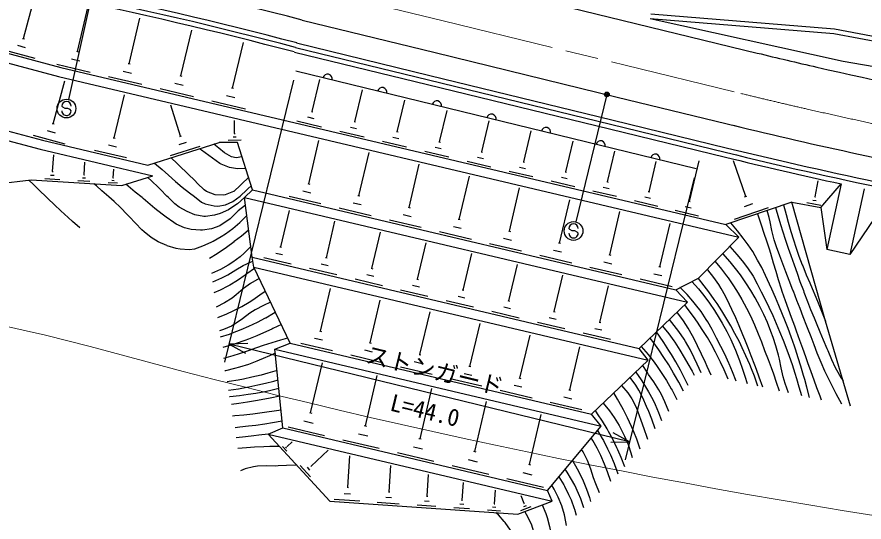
# Model space of a CAD drawing. Units: millimetres, scale not verified. Extents: x 0 to 700000, y -47500 to 447500.
# Drawn here: x 334478 to 424881, y 250692 to 304626 of the extents above; entities that cross this region are included whole.
import ezdxf
from ezdxf.enums import TextEntityAlignment as Align

# ---------------------------------------------------------------- set-up
doc = ezdxf.new("R2010")
doc.units = ezdxf.units.MM
doc.header["$LTSCALE"] = 1000
doc.header["$PDMODE"] = 32
doc.header["$PDSIZE"] = 500
doc.linetypes.add('CHAIN', pattern=[18.5, 12, -1.5, 3.5, -1.5])
doc.layers.add('作業ﾚｲﾔ1', color=7, linetype='Continuous', lineweight=25)
doc.styles.add('@ＭＳ ゴシック', font='')
doc.styles.add('ＭＳ ゴシック', font='')
doc.styles.get('@ＭＳ ゴシック').set_extended_font_data('@MS Gothic')
doc.styles.get('ＭＳ ゴシック').set_extended_font_data('MS Gothic')

msp = doc.modelspace()

# ---------------------------------------------------------------- linework, layer by layer
at = {"layer": '作業ﾚｲﾔ1'}
for p, q in [((366834, 312150), (413486, 300766)), ((342967, 309346), (339975, 295823)), ((335175, 302313), (336408, 306936)), ((340949, 300934), (342096, 305791)), ((317879, 304897), (339147, 299223)), ((402112, 304946), (421714, 303352)), ((317699, 303910), (338904, 298253)), ((346460, 299634), (347608, 304497)), ((364914, 304281), (379118, 300815)), ((402071, 304447), (421648, 302856)), ((402071, 304447), (422650, 299897)), ((351974, 298334), (353124, 303202)), ((421648, 302856), (427590, 301752)), ((421714, 303352), (427676, 302244)), ((335071, 302341), (335278, 302286)), ((333079, 301101), (336387, 300218)), ((334540, 301597), (335367, 301376)), ((357493, 297032), (358644, 301907)), ((364203, 301367), (378407, 297901)), ((364321, 301853), (378525, 298387)), ((340294, 300149), (341184, 299939)), ((340838, 300960), (341060, 300908)), ((364084, 300881), (378288, 297415)), ((379118, 300815), (398547, 296074)), ((338748, 299574), (342309, 298733)), ((346348, 299661), (346571, 299608)), ((422650, 299897), (427893, 299000)), ((339147, 299223), (410131, 282456)), ((345804, 298849), (346695, 298638)), ((351863, 298360), (352086, 298308)), ((406971, 288413), (364225, 298844)), ((378525, 298387), (397954, 293645)), ((338356, 293224), (339580, 297814)), ((338904, 298253), (411533, 281098)), ((344257, 298273), (347821, 297431)), ((351318, 297547), (352210, 297336)), ((363988, 297872), (356639, 267756)), ((365985, 294524), (366796, 297959)), ((378407, 297901), (397836, 293159)), ((316439, 297001), (337196, 291464)), ((349769, 296971), (353337, 296128)), ((357381, 297059), (357604, 297006)), ((370537, 293440), (371342, 296849)), ((378288, 297415), (397717, 292674)), ((316259, 296014), (336953, 290494)), ((344867, 291710), (345964, 296322)), ((355285, 295668), (358857, 294824)), ((356835, 296245), (357728, 296034)), ((375072, 292360), (375871, 295744)), ((397434, 296346), (394115, 282745)), ((398547, 296074), (411317, 292957)), ((339364, 294987), (339264, 295105)), ((339609, 294848), (339364, 294987)), ((339909, 294846), (339609, 294848)), ((340155, 294734), (339909, 294846)), ((340260, 294598), (340155, 294734)), ((351947, 291898), (350904, 295198)), ((365503, 293946), (366158, 293792)), ((365903, 294543), (366067, 294505)), ((379590, 291284), (380384, 294643)), ((338250, 293253), (338461, 293196)), ((357711, 292170), (357694, 293566)), ((364365, 293523), (366986, 292904)), ((370456, 293459), (370618, 293421)), ((384092, 290212), (384879, 293546)), ((397835, 293160), (410196, 290143)), ((397954, 293645), (410314, 290629)), ((337707, 292492), (338553, 292266)), ((357668, 292170), (357754, 292171)), ((368928, 292446), (371531, 291831)), ((370058, 292866), (370709, 292712)), ((374991, 292379), (375153, 292341)), ((388577, 289144), (389358, 292453)), ((397717, 292674), (410077, 289657)), ((336214, 291985), (339595, 291082)), ((337196, 291464), (348457, 288804)), ((344761, 291735), (344973, 291685)), ((348457, 288804), (356067, 291210)), ((351802, 290988), (352588, 291237)), ((351849, 291867), (352045, 291929)), ((358000, 291235), (356067, 291210)), ((357031, 291472), (358409, 291490)), ((357543, 291823), (357888, 291828)), ((359605, 286171), (358000, 291235)), ((365619, 286805), (366711, 291428)), ((373473, 291372), (376060, 290761)), ((374596, 291790), (375243, 291637)), ((379510, 291303), (379671, 291265)), ((393045, 288079), (393821, 291364)), ((336953, 290494), (348989, 287651)), ((342764, 290415), (346161, 289607)), ((344240, 290962), (345089, 290759)), ((350872, 289830), (354015, 290824)), ((378002, 290302), (380572, 289695)), ((379117, 290717), (379760, 290565)), ((384012, 290231), (384172, 290193)), ((397497, 287019), (398267, 290279)), ((338288, 288134), (338397, 289899)), ((370972, 285541), (372064, 290164)), ((383622, 289649), (384260, 289498)), ((341656, 287773), (341738, 289110)), ((376325, 284276), (377417, 288899)), ((382513, 289237), (385067, 288633)), ((388110, 288584), (388744, 288435)), ((388498, 289162), (388656, 289125)), ((401933, 285963), (402697, 289198)), ((406257, 284933), (407284, 289278)), ((412252, 285455), (410952, 289263)), ((338063, 287746), (338463, 287721)), ((338238, 288137), (338338, 288131)), ((341615, 287776), (341696, 287771)), ((344747, 287442), (344805, 288386)), ((345669, 286622), (348989, 287651)), ((381677, 283012), (382769, 287635)), ((387009, 288175), (389546, 287576)), ((392581, 287524), (393211, 287375)), ((392966, 288098), (393124, 288061)), ((326332, 286082), (336012, 287221)), ((336012, 287221), (345669, 286622)), ((337437, 287383), (339039, 287284)), ((340966, 287164), (342265, 287084)), ((341473, 287459), (341798, 287438)), ((344205, 286963), (345225, 286900)), ((344603, 287195), (344858, 287179)), ((344715, 287444), (344779, 287440)), ((365513, 286830), (365726, 286780)), ((391487, 287117), (394008, 286522)), ((397419, 287038), (397575, 287001)), ((406734, 287441), (399385, 257325)), ((419658, 285415), (419979, 287120)), ((420282, 284274), (422437, 286804)), ((422437, 286804), (420908, 279783)), ((358747, 285346), (359605, 286171)), ((359605, 286171), (404777, 275501)), ((364992, 286054), (365844, 285853)), ((387030, 281748), (388122, 286371)), ((395950, 286063), (398453, 285472)), ((397036, 286467), (397662, 286319)), ((401855, 285981), (402010, 285944)), ((424881, 286278), (423351, 279251)), ((359585, 278983), (358747, 285346)), ((358747, 285346), (406041, 274175)), ((363514, 285504), (366920, 284700)), ((370345, 284790), (371197, 284589)), ((370866, 285566), (371079, 285516)), ((392383, 280483), (393475, 285106)), ((400395, 285013), (402883, 284425)), ((401475, 285414), (402097, 285268)), ((406180, 284951), (406335, 284915)), ((417175, 284860), (410131, 282456)), ((412139, 285417), (412364, 285494)), ((417175, 284860), (420282, 284274)), ((420758, 272159), (417175, 284860)), ((418775, 284813), (420260, 284533)), ((419402, 285079), (419773, 285009)), ((419611, 285424), (419704, 285407)), ((362630, 280062), (363549, 283955)), ((368867, 284240), (372273, 283435)), ((376218, 284302), (376431, 284251)), ((404730, 283989), (407201, 283405)), ((405803, 284388), (406420, 284242)), ((411065, 283039), (414668, 284268)), ((412109, 284401), (413009, 284708)), ((420282, 284274), (420908, 279783)), ((374219, 282976), (377626, 282171)), ((375698, 283525), (376549, 283324)), ((381571, 283037), (381784, 282987)), ((397736, 279219), (398828, 283842)), ((426001, 283150), (423351, 279251)), ((367496, 278912), (368415, 282805)), ((381051, 282261), (381902, 282060)), ((403088, 277955), (404180, 282578)), ((410131, 282456), (411533, 281098)), ((372362, 277763), (373281, 281656)), ((379572, 281711), (382978, 280907)), ((386924, 281773), (387137, 281723)), ((393483, 281914), (393383, 282032)), ((393727, 281774), (393483, 281914)), ((394028, 281772), (393727, 281774)), ((394273, 281660), (394028, 281772)), ((394379, 281524), (394273, 281660)), ((377228, 276614), (378147, 280506)), ((384925, 280447), (388331, 279642)), ((386403, 280997), (387255, 280796)), ((392276, 280509), (392489, 280458)), ((407214, 276719), (411533, 281098)), ((362092, 279418), (362822, 279246)), ((362538, 280083), (362721, 280040)), ((382094, 275464), (383014, 279357)), ((391756, 279732), (392608, 279531)), ((423351, 279251), (420908, 279783)), ((359746, 277917), (359585, 278983)), ((359585, 278983), (400878, 269229)), ((360825, 278947), (363745, 278257)), ((367405, 278934), (367587, 278891)), ((390277, 279183), (393684, 278378)), ((397109, 278468), (397960, 278267)), ((397629, 279244), (397842, 279194)), ((363634, 269806), (359746, 277917)), ((359746, 277917), (401853, 267971)), ((365691, 277797), (368611, 277108)), ((366958, 278269), (367688, 278096)), ((372271, 277785), (372453, 277741)), ((386960, 274315), (387880, 278208)), ((395630, 277918), (399036, 277114)), ((402982, 277980), (403195, 277930)), ((370557, 276648), (373477, 275958)), ((371824, 277119), (372554, 276947)), ((377137, 276635), (377319, 276592)), ((391826, 273165), (392746, 277058)), ((400983, 276654), (404389, 275849)), ((402461, 277204), (403313, 277003)), ((404777, 275501), (407214, 276719)), ((376691, 275970), (377421, 275797)), ((396692, 272016), (397612, 275909)), ((366862, 271073), (367938, 275626)), ((375423, 275499), (378343, 274809)), ((382003, 275486), (382185, 275443)), ((404777, 275501), (406041, 274175)), ((372173, 269822), (373251, 274387)), ((380289, 274349), (383209, 273660)), ((381557, 274821), (382287, 274648)), ((386869, 274336), (387051, 274293)), ((400878, 269229), (406041, 274175)), ((377491, 268570), (378572, 273147)), ((385156, 273200), (388075, 272510)), ((386423, 273671), (387153, 273499)), ((391735, 273187), (391917, 273144)), ((391289, 272522), (392019, 272349)), ((423437, 263084), (420758, 272159)), ((382817, 267316), (383901, 271905)), ((390022, 272050), (392941, 271361)), ((396155, 271372), (396885, 271200)), ((396601, 272038), (396784, 271994)), ((366245, 270333), (367084, 270134)), ((366758, 271097), (366967, 271048)), ((388151, 266061), (389237, 270661)), ((394888, 270901), (397807, 270211)), ((359113, 269744), (357113, 269699)), ((399859, 259268), (357113, 269699)), ((357113, 269699), (358867, 268738)), ((362017, 269161), (363634, 269806)), ((363634, 269806), (395800, 262209)), ((364788, 269791), (368144, 268998)), ((372068, 269847), (372278, 269797)), ((362854, 260743), (362017, 269161)), ((362017, 269161), (396824, 260939)), ((370093, 268537), (373458, 267743)), ((371554, 269081), (372395, 268882)), ((377386, 268595), (377596, 268545)), ((393480, 264802), (394566, 269402)), ((401853, 267971), (400878, 269229)), ((365818, 262355), (367083, 267707)), ((376870, 267827), (377713, 267628)), ((395800, 262209), (401853, 267971)), ((375407, 267282), (378779, 266486)), ((382711, 267341), (382923, 267291)), ((371658, 260975), (372922, 266328)), ((380728, 266025), (384108, 265227)), ((382195, 266571), (383040, 266372)), ((388045, 266086), (388257, 266036)), ((377497, 259596), (378761, 264949)), ((387527, 265314), (388374, 265114)), ((386057, 264767), (389445, 263967)), ((392856, 264055), (393703, 263855)), ((393374, 264827), (393586, 264777)), ((383336, 258217), (384601, 263569)), ((391386, 263508), (394774, 262708)), ((365697, 262383), (365940, 262326)), ((389176, 256837), (390440, 262190)), ((396824, 260939), (395800, 262209)), ((365102, 261496), (366075, 261266)), ((361284, 260086), (362854, 260743)), ((362854, 260743), (391106, 254070)), ((363412, 260868), (367305, 259948)), ((371536, 261004), (371779, 260947)), ((391106, 254070), (396824, 260939)), ((367872, 252920), (361284, 260086)), ((361284, 260086), (391591, 252928)), ((369252, 259489), (373144, 258569)), ((370941, 260117), (371914, 259887)), ((377375, 259625), (377619, 259567)), ((399859, 259268), (398105, 260229)), ((362828, 258776), (363289, 258275)), ((363126, 258704), (363241, 258578)), ((363295, 258772), (363323, 258740)), ((363309, 258756), (363862, 259265)), ((376781, 258738), (377754, 258508)), ((397859, 259223), (399859, 259268)), ((365870, 256670), (367705, 258357)), ((369787, 254406), (370021, 257769)), ((375091, 258109), (378984, 257190)), ((383215, 258245), (383458, 258188)), ((382620, 257358), (383593, 257129)), ((389054, 256866), (389297, 256809)), ((364720, 256718), (365822, 255520)), ((365433, 256544), (365708, 256245)), ((365836, 256707), (365905, 256632)), ((374192, 253910), (374389, 256737)), ((380930, 256730), (384823, 255811)), ((388459, 255979), (389432, 255749)), ((378250, 253453), (378413, 255787)), ((386769, 255351), (390662, 254431)), ((369702, 254412), (369872, 254400)), ((381990, 253032), (382121, 254911)), ((385435, 252644), (385537, 254104)), ((391591, 252928), (391106, 254070)), ((368331, 253139), (371054, 252950)), ((369399, 253749), (370080, 253702)), ((373858, 253344), (374444, 253303)), ((374119, 253915), (374265, 253905)), ((378188, 253457), (378313, 253448)), ((388603, 252685), (388295, 253493)), ((367872, 252920), (387915, 251526)), ((372937, 252819), (375283, 252656)), ((377182, 252523), (379180, 252385)), ((377966, 252971), (378465, 252936)), ((381093, 252251), (382770, 252135)), ((381751, 252627), (382170, 252598)), ((381938, 253035), (382042, 253028)), ((385239, 252310), (385584, 252286)), ((385392, 252647), (385479, 252641)), ((387915, 251526), (391591, 252928)), ((388263, 251927), (389362, 252346)), ((388569, 252672), (388638, 252699)), ((388571, 252358), (388845, 252463)), ((384697, 252001), (386078, 251905))]:
    msp.add_line(p, q, dxfattribs=at)
at = {"layer": '作業ﾚｲﾔ1', "linetype": 'CHAIN', "lineweight": 13}
for p, q in [((369018, 306883), (379948, 304215)), ((379948, 304215), (399377, 299474)), ((399377, 299474), (411737, 296457))]:
    msp.add_line(p, q, dxfattribs=at)
at = {"layer": '作業ﾚｲﾔ1'}
for points in [[(358890, 288428), (357999, 288413), (357165, 288549), (356257, 288920), (356147, 288981), (355347, 289536), (354942, 289843), (354178, 290390), (353963, 290545)], [(358494, 289678), (357885, 289597), (357391, 289675), (356636, 290098), (356023, 290604), (355492, 291028)], [(359187, 287491), (358485, 286795), (358332, 286650), (357612, 285996), (357592, 285985), (356687, 285635), (356473, 285605), (355626, 285644), (354724, 286003), (354456, 286172), (353755, 286829), (353446, 287159), (352744, 287845), (352596, 287989), (351896, 288674), (351575, 288987), (350954, 289594)], [(349158, 289026), (349963, 288323), (350642, 287732), (351387, 287069), (352104, 286456), (352876, 285842), (353422, 285440), (354188, 284856), (354565, 284675), (355509, 284446), (355906, 284429), (356746, 284566), (357500, 284906), (358300, 285491), (358999, 286159), (359125, 286275), (359472, 286592)], [(358747, 285346), (358015, 284686), (357850, 284561), (357049, 284034), (356153, 283635), (355565, 283472), (354609, 283316), (354430, 283328), (353459, 283513), (352638, 283837), (351789, 284321), (351343, 284660), (350643, 285338), (350482, 285503), (349800, 286204), (349541, 286463), (348877, 287100), (348458, 287486)], [(341193, 282118), (340417, 282797), (339943, 283222), (339171, 283927), (338499, 284560), (337776, 285250), (337585, 285432), (336895, 286090), (336240, 286720), (335754, 287190)], [(350486, 280210), (349539, 280630), (348814, 281074), (348053, 281687), (347821, 281903), (347115, 282623), (346468, 283324), (346248, 283548), (345515, 284269), (344840, 284907), (344292, 285408), (343551, 286066), (342951, 286578), (342677, 286808)], [(358854, 284534), (358084, 283914), (357901, 283751), (357217, 283059), (357095, 282959), (356279, 282417), (356120, 282338), (355232, 282009), (354270, 281847), (354051, 281844), (353070, 281917), (352371, 282105), (351486, 282511), (351205, 282679), (350402, 283239), (349975, 283570), (349201, 284179), (348704, 284589), (347954, 285225), (347831, 285329), (347109, 285931), (346353, 286549), (346100, 286756)], [(422497, 263278), (421916, 264376), (421464, 265243), (421082, 266009), (420708, 266805), (420296, 267738), (419884, 268723), (419544, 269598), (419219, 270467), (418852, 271437), (418779, 271626), (418391, 272620), (418049, 273494), (417712, 274362), (417339, 275338), (417289, 275470), (416897, 276488), (416539, 277394), (416203, 278251), (415876, 279120), (415548, 280063), (415301, 280835), (415049, 281816), (414861, 282736), (414750, 283200), (414548, 283963)], [(415427, 284263), (415754, 283181), (416007, 282363), (416189, 281787), (416504, 280806), (416796, 279926), (417060, 279151), (417411, 278143), (417725, 277258), (418043, 276384), (418405, 275410), (418469, 275241), (418843, 274256), (419180, 273393), (419541, 272498), (419764, 271952), (420165, 270988), (420525, 270137), (420923, 269217), (421017, 268999), (421397, 268065), (421789, 267194), (421923, 266944), (422398, 266142), (422642, 265777)], [(416300, 284561), (416555, 283535), (416777, 282716), (417061, 281724), (417338, 280840), (417604, 280028), (417932, 279078), (418278, 278164), (418330, 278033), (418717, 277085), (419085, 276229), (419339, 275629), (419723, 274702), (420043, 273922), (420402, 273038), (420758, 272159)], [(350486, 280210), (351442, 279929), (351887, 279856), (352864, 279792), (353455, 279855), (354316, 280174), (355208, 280578), (355414, 280685), (356266, 281174), (356745, 281483), (357516, 282052), (358262, 282686), (358611, 283025), (359000, 283423)], [(413506, 283608), (413899, 282430), (414197, 281532), (414457, 280732), (414739, 279848), (414882, 279394), (415194, 278372), (415458, 277469), (415721, 276580), (416028, 275597), (416107, 275356), (416452, 274339), (416773, 273448), (417094, 272585), (417441, 271650), (417632, 271124), (417990, 270131), (418305, 269258), (418630, 268356), (418855, 267730), (419203, 266757), (419514, 265886), (419822, 265048), (420146, 264186), (420318, 263735)], [(419053, 264005), (418777, 265080), (418547, 265916), (418428, 266336), (418135, 267341), (417861, 268223), (417549, 269164), (417441, 269478), (417094, 270474), (416777, 271345), (416433, 272242), (416195, 272838), (415796, 273813), (415431, 274665), (415038, 275546), (414790, 276092), (414360, 277033), (413958, 277865), (413527, 278673), (413000, 279571), (412511, 280307), (411992, 281000), (411375, 281771), (410670, 282640)], [(355010, 278852), (355849, 279374), (355991, 279467), (356819, 280017), (356856, 280043), (357643, 280652), (357667, 280671), (358446, 281263), (358659, 281437), (359200, 281908)], [(359438, 280104), (358725, 279386), (358300, 279020), (357516, 278429), (357021, 278113), (356197, 277656), (355245, 277236)], [(416805, 264493), (416470, 265475), (416261, 266187), (416039, 267173), (415861, 268096), (415754, 268523), (415474, 269510), (415185, 270394), (414946, 271042), (414565, 272005), (414191, 272850), (413756, 273717), (413265, 274629), (412796, 275425), (412268, 276249), (411693, 277088), (411171, 277774), (410580, 278484), (409825, 279366)], [(410554, 280105), (411318, 279274), (411879, 278602), (412451, 277826), (413033, 276949), (413489, 276142), (413917, 275291), (414248, 274614), (414723, 273631), (415133, 272747), (415504, 271905), (415864, 271047), (416237, 270118), (416525, 269381), (416897, 268395), (417201, 267520), (417493, 266601), (417667, 266030), (417932, 265139), (418194, 264190)], [(355381, 276348), (356330, 276766), (356991, 277100), (357834, 277617), (358619, 278082), (359486, 278489), (359650, 278558)], [(408989, 278519), (409676, 277678), (410213, 276967), (410367, 276754), (410955, 275909), (411449, 275125), (411844, 274446), (412342, 273536), (412750, 272708), (413178, 271765), (413184, 271753), (413588, 270799), (413921, 269938), (414271, 269017), (414638, 268058), (414961, 267186), (415206, 266503), (415512, 265629), (415823, 264709)], [(359817, 277771), (359021, 277184), (358833, 277051), (358006, 276475), (357183, 275971), (356992, 275867), (356163, 275448), (355506, 275160)], [(414065, 265101), (413693, 266157), (413398, 266966), (413220, 267445), (412848, 268428), (412510, 269290), (412144, 270190), (411945, 270671), (411543, 271644), (411184, 272498), (410787, 273378), (410534, 273905), (410088, 274819), (409635, 275644), (409382, 276044), (408844, 276820), (408193, 277628), (408155, 277673)], [(360325, 276710), (359416, 276157), (358658, 275625), (358614, 275591), (357872, 274956), (357435, 274607), (356641, 274100), (355739, 273646)], [(413550, 265217), (413174, 266261), (412859, 267070), (412680, 267506), (412276, 268450), (411883, 269293), (411573, 269921), (411102, 270838), (410654, 271649), (410232, 272369), (409701, 273240), (409189, 274026), (408884, 274472), (408313, 275283), (407832, 275927), (407218, 276714), (407214, 276719)], [(406509, 276367), (407206, 275577), (407766, 274884), (408404, 274047), (408929, 273284), (409436, 272465), (409746, 271936), (410231, 271051), (410653, 270187), (410764, 269951), (411164, 269029), (411510, 268121), (411573, 267953), (411900, 267018), (412141, 266265), (412394, 265479)], [(355901, 272517), (356863, 272912), (357556, 273236), (358461, 273697), (359274, 274177), (359649, 274419), (360416, 274939), (360975, 275354)], [(411244, 265743), (410836, 266739), (410473, 267575), (410434, 267664), (410006, 268609), (409605, 269441), (409149, 270339), (408680, 271235), (408201, 272063), (408042, 272319), (407481, 273167), (406908, 273916), (406613, 274269), (405990, 274974), (405246, 275721), (405236, 275730)], [(361537, 274181), (360773, 273826), (359911, 273350), (359342, 272987), (358558, 272402), (358405, 272293), (357596, 271743), (357373, 271619), (356514, 271249), (356112, 271118)], [(356197, 270475), (357149, 270771), (357488, 270888), (358420, 271238), (359240, 271593), (360145, 272021), (361020, 272495), (361040, 272507), (361856, 272992), (362049, 273113)], [(408555, 266370), (408153, 267296), (407962, 267719), (407540, 268633), (407114, 269506), (407031, 269673), (406587, 270566), (406127, 271391), (405618, 272187), (405015, 273007), (404934, 273115)], [(410380, 265943), (409956, 266935), (409575, 267753), (409502, 267902), (409041, 268826), (408597, 269638), (408157, 270386), (407618, 271262), (407106, 272036), (406669, 272653), (406123, 273396), (405741, 273888)], [(407510, 266618), (407087, 267568), (406766, 268231), (406315, 269135), (405843, 269967), (405686, 270215), (405122, 271030), (404613, 271689), (404106, 272321)], [(362694, 271769), (361794, 271358), (361680, 271306), (360780, 270894), (360082, 270592), (359173, 270230), (358803, 270095), (357874, 269773), (357306, 269593), (356443, 269340)], [(403360, 271606), (404040, 270774), (404578, 270045), (404673, 269909), (405235, 269051), (405700, 268248), (406065, 267602), (406520, 266799), (406748, 266383)], [(356541, 268203), (357539, 268491), (358217, 268700), (359192, 269023), (360068, 269332), (360775, 269571), (361726, 269871), (362625, 270137), (363373, 270352)], [(405595, 264663), (405101, 265629), (404668, 266411), (404557, 266605), (404030, 267497), (403531, 268274), (402971, 269082), (402429, 269829), (402037, 270339)], [(406110, 265273), (405648, 266211), (405290, 266893), (404800, 267786), (404320, 268595), (404057, 269021), (403522, 269857), (403051, 270548), (402730, 271003)], [(401110, 269451), (401827, 268597), (402359, 267913), (402717, 267423), (403313, 266570), (403808, 265790), (404310, 264911), (404388, 264769), (404835, 263919), (404907, 263775)], [(362059, 268741), (361167, 268317), (361008, 268246), (360088, 267860), (359175, 267529), (358240, 267226), (357683, 267072), (356729, 266835), (356671, 266822)], [(362243, 266885), (361250, 266583), (360551, 266393), (359560, 266146), (358643, 265956), (358071, 265854), (357133, 265705), (356916, 265676)], [(400509, 266692), (401092, 265872), (401352, 265472), (401886, 264602), (402322, 263774), (402572, 263247), (402951, 262395), (403281, 261546)], [(404057, 262505), (403626, 263524), (403247, 264308), (402969, 264810), (402438, 265668), (401894, 266457), (401736, 266690), (401255, 267402)], [(357049, 264768), (358125, 264931), (359001, 265086), (359221, 265128), (360193, 265329), (360998, 265518), (361893, 265748), (362344, 265872)], [(402598, 260642), (402223, 261691), (401903, 262496), (401672, 263026), (401260, 263960), (400839, 264790), (400513, 265315), (399933, 266123), (399924, 266135)], [(362437, 264940), (361448, 264712), (360937, 264606), (359962, 264423), (359167, 264298), (358241, 264174), (357194, 264067), (357153, 264063)], [(399012, 265266), (399677, 264487), (400101, 263857), (400564, 262962), (400883, 262084), (401066, 261579), (401391, 260696), (401711, 259741), (401770, 259559)], [(362516, 264139), (361513, 263923), (360922, 263807), (359944, 263628), (359075, 263488), (358163, 263355), (357370, 263253)], [(401004, 258482), (400616, 259533), (400295, 260334), (400052, 260894), (399631, 261817), (399206, 262665), (399022, 263011), (398577, 263820), (398188, 264482)], [(397049, 263398), (397711, 262584), (398218, 261864), (398753, 261006), (399188, 260158), (399328, 259852), (399698, 258964), (399987, 258075), (400132, 257587)], [(362664, 262657), (361682, 262505), (361385, 262461), (360405, 262325), (359638, 262229), (358707, 262121), (357714, 262020), (357478, 261996)], [(399347, 256579), (398956, 257590), (398602, 258411), (398507, 258620), (398069, 259532), (397616, 260373), (397460, 260649), (396974, 261467), (396451, 262265), (396220, 262608)], [(362782, 261464), (361744, 261284), (360938, 261159), (359958, 261019), (359187, 260923), (358272, 260821), (357765, 260770)], [(396433, 260469), (396936, 259617), (397064, 259386), (397517, 258510), (397815, 257869), (398198, 256961), (398432, 256336), (398613, 255832)], [(361284, 260086), (360277, 259962), (359774, 259903), (358855, 259798), (357874, 259691)], [(397852, 255036), (397518, 256040), (397191, 256879), (396792, 257791), (396382, 258598), (395922, 259418), (395769, 259672)], [(362488, 258777), (361459, 258751), (360839, 258726), (359845, 258675), (358959, 258612), (358054, 258536)], [(396650, 253815), (396259, 254772), (396018, 255400), (395708, 256347), (395370, 257263), (395332, 257344), (394895, 258180), (394741, 258438)], [(364342, 256760), (363243, 256718), (362366, 256686), (362091, 256677), (361085, 256690), (360154, 256664), (359736, 256596), (358828, 256359), (358320, 256169)], [(393752, 257249), (394261, 256384), (394470, 255990), (394908, 255094), (395266, 254205), (395572, 253327), (395700, 252904)], [(394980, 252202), (394653, 253171), (394416, 253755), (394000, 254648), (393675, 255236), (393183, 256031), (392983, 256325)], [(392302, 255507), (392825, 254670), (392904, 254529), (393351, 253653), (393608, 253055), (393942, 252123), (393963, 252058), (394140, 251433)], [(393142, 250337), (392943, 251304), (392898, 251480), (392613, 252437), (392230, 253357), (392225, 253368), (391808, 254201), (391566, 254622)], [(390543, 252528), (390914, 251597), (391054, 251177), (391321, 250233), (391434, 249692), (391589, 248711)], [(388124, 245416), (388104, 246493), (387991, 247375), (387847, 247989), (387545, 248977), (387158, 249810), (386588, 250633), (386490, 250752), (385854, 251454), (385590, 251688)], [(389868, 247055), (389891, 248122), (389803, 249010), (389713, 249417), (389418, 250364), (389036, 251182), (388682, 251819)]]:
    msp.add_lwpolyline(points, dxfattribs=at)
for centre, radius in [((339759, 294847), 1000), ((397434, 296346), 150), ((397434, 296346), 120), ((397434, 296346), 90), ((397434, 296346), 60), ((397434, 296346), 30), ((393878, 281773), 1000)]:
    msp.add_circle(centre, radius, dxfattribs=at)
for centre, radius, start, end in [((247047, -142676), 462237, 75.22684, 81.69793), ((246976, -143018), 460086, 75.22229, 81.68856), ((246976, -143018), 459086, 75.22229, 81.68793), ((246976, -143018), 459586, 75.22229, 81.68793), ((530275, 782203), 495400, 256.36438, 257.11999), ((530275, 782203), 495400, 257.11999, 259.41178), ((367625, 298014), 500, 346.28658, 166.28658), ((373454, 296591), 500, 346.28658, 166.28658), ((379283, 295169), 500, 346.28658, 166.28658), ((339764, 295102), 500, 359.55488, 179.55488), ((339760, 294602), 500, 179.55488, 359.55488), ((385112, 293747), 500, 346.28658, 166.28658), ((530275, 782203), 503500, 256.28601, 259.41178), ((390941, 292324), 500, 346.28658, 166.28658), ((396770, 290902), 500, 346.28658, 166.28658), ((530275, 782203), 506000, 256.286, 258.26589), ((402599, 289479), 500, 346.28658, 166.28658), ((530275, 782203), 507000, 256.286, 257.71949), ((530275, 782203), 506500, 256.286, 258.26589), ((393883, 282028), 500, 359.55488, 179.55488), ((393879, 281528), 500, 179.55488, 359.55488)]:
    msp.add_arc(centre, radius, start, end, dxfattribs=at)
at = {"layer": '作業ﾚｲﾔ1', "linetype": 'CHAIN', "lineweight": 13}
for start, end in [(256.28603, 257.11999), (257.11999, 259.41178)]:
    msp.add_arc((530275, 782203), 500000, start, end, dxfattribs=at)
at = {"layer": '作業ﾚｲﾔ1', "lineweight": 13}
for centre, radius, start, end in [((285161, 53498), 223365, 75.1829, 114.99346), ((546496, 1013347), 771432, 254.64979, 270.92625)]:
    msp.add_arc(centre, radius, start, end, dxfattribs=at)
at = {"layer": '作業ﾚｲﾔ1'}
msp.add_point((397434, 296346), dxfattribs=at)

# ---------------------------------------------------------------- texts
at = {"layer": '作業ﾚｲﾔ1', "style": 'ＭＳ ゴシック'}
msp.add_text('ストンガード', height=1833, rotation=346.287, dxfattribs=at).set_placement((378723, 265455), align=Align.BOTTOM_CENTER)
at = {"layer": '作業ﾚｲﾔ1', "style": '@ＭＳ ゴシック'}
msp.add_text('L=44.0', height=1833, rotation=346.287, dxfattribs=at).set_placement((378249, 263512), align=Align.TOP_CENTER)

doc.saveas('drawing.dxf')
